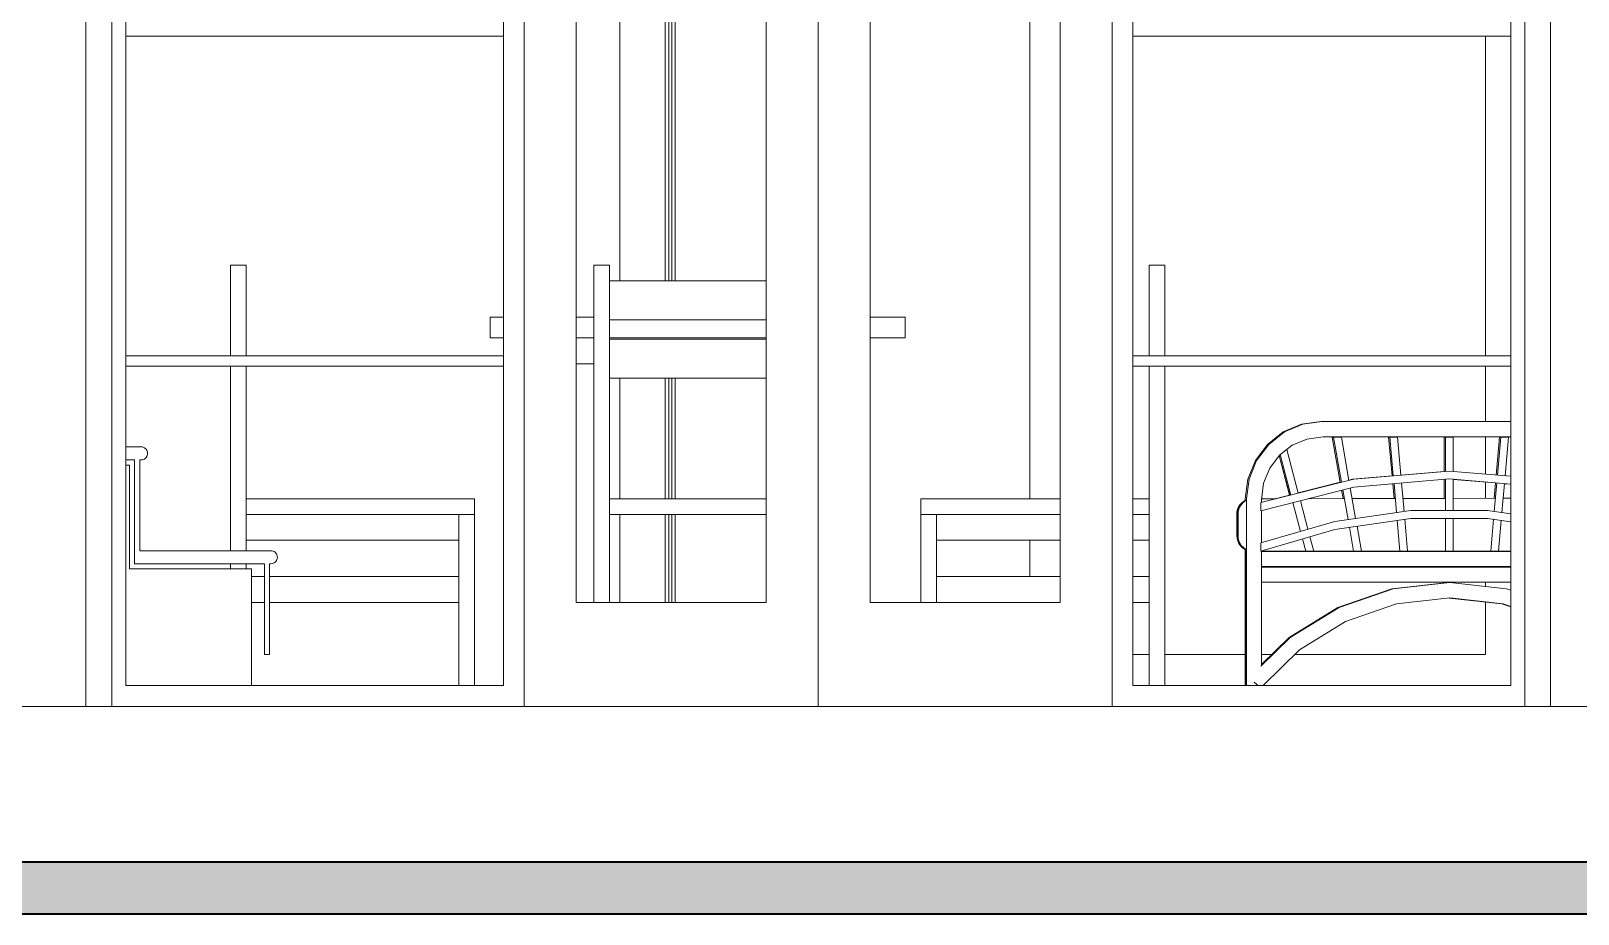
# Model space of a CAD drawing. Header units: metres. Extents: x 0.016 to 0.481, y 0.015 to 0.69.
# Drawn here: x 0.1061 to 0.1657, y 0.1518 to 0.1858 of the extents above; entities that cross this region are included whole.
import ezdxf
from ezdxf.xclip import XClip

# ---------------------------------------------------------------- set-up
doc = ezdxf.new("R2010")
doc.units = ezdxf.units.M
doc.header["$MEASUREMENT"] = 0
doc.header["$XCLIPFRAME"] = 0
doc.linetypes.add('Wipeout_Contour', pattern=[1, 0, -1])
doc.layers.add('Dibujo & Figuras', color=7, linetype='Continuous')
doc.layers.add('Nuevo_Estructura - Carga', color=7, linetype='Continuous')
for name, color, linetype, lineweight, true_color in [('Nuevo_Estructura - Carga_Pluma_Nº__169', 7, 'Continuous', 13, 0x68b353), ('Nuevo_Estructura - Carga_Pluma_Nº__29', 7, 'Continuous', 35, 0x3dad99), ('Nuevo_Estructura - Carga_Pluma_Nº__3', 7, 'Continuous', 18, 0xff6600), ('Nuevo_Estructura - Carga_Pluma_Nº__43', 7, 'Continuous', 18, 0xff6600), ('Nuevo_Estructura - Carga_Pluma_Nº__89', 7, 'Continuous', 20, 0x71cebe), ('Nuevo_Estructura - Escaleras & Barandillas_Pluma_Nº__91', 171, 'Continuous', 13, 0xaaaaff), ('Nuevo_Interior - Mobiliario_Pluma_Nº__4', 7, 'Continuous', 20, 0x029e21)]:
    doc.layers.add(name, color=color, linetype=linetype, lineweight=lineweight, true_color=true_color)
doc.layers.add('Nuevo_Estructura - Escaleras & Barandillas_Pluma_Nº__11', color=171, linetype='Continuous', lineweight=18)

# ---------------------------------------------------------------- blocks, each defined once
blk = doc.blocks.new('Dibujo_1_1', base_point=(0.142926, 0.226781))
at = {"color": 254, "linetype": 'Wipeout_Contour', "lineweight": 0, "ltscale": 2.904969}
blk.add_wipeout([(0.13643, 0.163781), (0.13843, 0.163781), (0.13843, 0.209035), (0.13643, 0.209035)], dxfattribs=at).dxf.layer = 'Nuevo_Estructura - Carga'
at = {"color": 254, "linetype": 'Wipeout_Contour', "lineweight": 0, "ltscale": 2.895947}
blk.add_wipeout([(0.05884, 0.159781), (0.05884, 0.153781), (0.19884, 0.153781), (0.19884, 0.159781)], dxfattribs=at).dxf.layer = 'Nuevo_Estructura - Carga'
at = {"color": 254, "linetype": 'Wipeout_Contour', "lineweight": 0, "ltscale": 2.878929}
blk.add_wipeout([(0.108213, 0.159781), (0.109213, 0.159781), (0.109213, 0.211575), (0.108213, 0.212575)], dxfattribs=at).dxf.layer = 'Nuevo_Estructura - Carga'
at = {"color": 254, "linetype": 'Wipeout_Contour', "lineweight": 0, "ltscale": 2.902814}
blk.add_wipeout([(0.164646, 0.212575), (0.163646, 0.211575), (0.163646, 0.159781), (0.164646, 0.159781)], dxfattribs=at).dxf.layer = 'Nuevo_Estructura - Carga'
at = {"color": 254, "linetype": 'Wipeout_Contour', "lineweight": 0, "ltscale": 3.604583}
blk.add_wipeout([(0.124306, 0.211035), (0.124306, 0.160581), (0.124306, 0.159781), (0.125106, 0.159781), (0.125106, 0.211035)], dxfattribs=at).dxf.layer = 'Nuevo_Estructura - Carga'
at = {"color": 254, "linetype": 'Wipeout_Contour', "lineweight": 0, "ltscale": 3.388068}
blk.add_wipeout([(0.148554, 0.211035), (0.147754, 0.211035), (0.147754, 0.159781), (0.148554, 0.159781), (0.148554, 0.160581)], dxfattribs=at).dxf.layer = 'Nuevo_Estructura - Carga'
at = {"color": 254, "linetype": 'Wipeout_Contour', "lineweight": 0, "ltscale": 2.894399}
blk.add_wipeout([(0.05884, 0.151781), (0.19884, 0.151781), (0.19884, 0.153781), (0.05884, 0.153781)], dxfattribs=at).dxf.layer = 'Nuevo_Estructura - Carga'
at = {"layer": 'Nuevo_Estructura - Carga_Pluma_Nº__169', "linetype": 'Continuous', "lineweight": 13, "true_color": 0x68b353}
h = blk.add_hatch(dxfattribs=at)
h.set_pattern_fill('Hormigón_Armado_0001', color=85, style=0, pattern_type=2)
h.set_pattern_definition([(0, (0.05884, 0.159781), (0, 0.00623538), [0.0006, -0.003]), (0, (0.06064, 0.1628986), (0, 0.00623538), [0.0006, -0.003]), (60, (0.05884, 0.159781), (-0.0054, 0.0031177), [0.0006, -0.003]), (60, (0.06244, 0.159781), (-0.0054, 0.0031177), [0.0006, -0.003]), (120, (0.05944, 0.159781), (0.0054, 0.0031177), [0.0006, -0.003]), (120, (0.06304, 0.159781), (0.0054, 0.0031177), [0.0006, -0.003]), (0, (0.0588402, 0.1603809), (0, 0.0012), [0, -0.0012, 0, -0.0018]), (45, (0.0594402, 0.1603809), (-0.000848528, 0.000848528), [0, -0.0009, 0, -0.0015])])
h.paths.add_polyline_path([(0.05884, 0.151781), (0.19884, 0.151781), (0.19884, 0.153781), (0.05884, 0.153781)])
at = {"layer": 'Nuevo_Estructura - Carga_Pluma_Nº__29', "color": 135, "linetype": 'Continuous', "lineweight": 35, "ltscale": 1000, "true_color": 0x3dad99}
for p, q in [((0.19884, 0.153781), (0.05884, 0.153781)), ((0.19884, 0.151781), (0.05884, 0.151781))]:
    blk.add_line(p, q, dxfattribs=at)
at = {"layer": 'Nuevo_Estructura - Carga_Pluma_Nº__3', "color": 30, "linetype": 'Continuous', "lineweight": 18, "ltscale": 1000, "true_color": 0xff6600}
blk.add_line((0.108213, 0.212575), (0.108213, 0.159781), dxfattribs=at)
at = {"color": 254, "linetype": 'Wipeout_Contour', "lineweight": 0, "ltscale": 13.342492}
blk.add_wipeout([(0.164607, 0.219274), (0.164647, 0.219287), (0.164647, 0.218988), (0.164729, 0.218958), (0.164774, 0.218882), (0.16476, 0.218795), (0.164697, 0.218681), (0.16462, 0.218619), (0.164607, 0.218621), (0.164607, 0.212575), (0.164646, 0.212575), (0.164646, 0.159781), (0.170607, 0.159781), (0.170607, 0.219781), (0.164607, 0.219781)], dxfattribs=at).dxf.layer = 'Nuevo_Estructura - Carga'
at = {"color": 254, "linetype": 'Wipeout_Contour', "lineweight": 0, "ltscale": 3.403934}
blk.add_wipeout([(0.109213, 0.211035), (0.109213, 0.159781), (0.109753, 0.159781), (0.109753, 0.160581), (0.109753, 0.211035)], dxfattribs=at).dxf.layer = 'Nuevo_Estructura - Carga'
at = {"color": 254, "linetype": 'Wipeout_Contour', "lineweight": 0, "ltscale": 3.654158}
blk.add_wipeout([(0.163106, 0.211035), (0.163106, 0.160581), (0.163106, 0.159781), (0.163646, 0.159781), (0.163646, 0.211035)], dxfattribs=at).dxf.layer = 'Nuevo_Estructura - Carga'
at = {"color": 254, "linetype": 'Wipeout_Contour', "lineweight": 0, "ltscale": 2.901001}
blk.add_wipeout([(0.125106, 0.163781), (0.127106, 0.163781), (0.127106, 0.209035), (0.125106, 0.209035)], dxfattribs=at).dxf.layer = 'Nuevo_Estructura - Carga'
at = {"color": 254, "linetype": 'Wipeout_Contour', "lineweight": 0, "ltscale": 2.908504}
blk.add_wipeout([(0.147754, 0.163781), (0.147754, 0.209035), (0.145754, 0.209035), (0.145754, 0.163781)], dxfattribs=at).dxf.layer = 'Nuevo_Estructura - Carga'
at = {"layer": 'Nuevo_Estructura - Carga_Pluma_Nº__3', "color": 30, "linetype": 'Continuous', "lineweight": 18, "ltscale": 1000, "true_color": 0xff6600}
for p, q in [((0.164646, 0.159781), (0.164646, 0.212575)), ((0.109213, 0.159781), (0.109213, 0.211575)), ((0.163646, 0.211575), (0.163646, 0.159781))]:
    blk.add_line(p, q, dxfattribs=at)
at = {"color": 254, "linetype": 'Wipeout_Contour', "lineweight": 0, "ltscale": 2.893264}
blk.add_wipeout([(0.109753, 0.173294), (0.124306, 0.173294), (0.124306, 0.185608), (0.109753, 0.185608)], dxfattribs=at).dxf.layer = 'Nuevo_Estructura - Carga'
at = {"color": 254, "linetype": 'Wipeout_Contour', "lineweight": 0, "ltscale": 2.907277}
blk.add_wipeout([(0.163106, 0.185608), (0.148554, 0.185608), (0.148554, 0.173294), (0.163106, 0.173294)], dxfattribs=at).dxf.layer = 'Nuevo_Estructura - Carga'
at = {"color": 254, "linetype": 'Wipeout_Contour', "lineweight": 0, "ltscale": 4.386062}
blk.add_wipeout([(0.147754, 0.159781), (0.147754, 0.163781), (0.145754, 0.163781), (0.13843, 0.163781), (0.13643, 0.163781), (0.13643, 0.159781)], dxfattribs=at).dxf.layer = 'Nuevo_Estructura - Carga'
at = {"color": 254, "linetype": 'Wipeout_Contour', "lineweight": 0, "ltscale": 2.883746}
blk.add_wipeout([(0.109753, 0.159781), (0.124306, 0.159781), (0.124306, 0.160581), (0.109753, 0.160581)], dxfattribs=at).dxf.layer = 'Nuevo_Estructura - Carga'
at = {"color": 254, "linetype": 'Wipeout_Contour', "lineweight": 0, "ltscale": 2.897954}
blk.add_wipeout([(0.148554, 0.160581), (0.148554, 0.159781), (0.163106, 0.159781), (0.163106, 0.160581)], dxfattribs=at).dxf.layer = 'Nuevo_Estructura - Carga'
at = {"layer": 'Nuevo_Estructura - Carga_Pluma_Nº__3', "color": 30, "linetype": 'Continuous', "lineweight": 18, "ltscale": 1000, "true_color": 0xff6600}
blk.add_line((0.147754, 0.211035), (0.147754, 0.159781), dxfattribs=at)
at = {"layer": 'Nuevo_Interior - Mobiliario_Pluma_Nº__4', "color": 104, "linetype": 'Continuous', "lineweight": 20, "ltscale": 1000, "true_color": 0x029e21}
for p, q in [((0.114385, 0.176781), (0.113785, 0.176781)), ((0.149185, 0.176781), (0.149785, 0.176781)), ((0.123785, 0.174781), (0.124306, 0.174781)), ((0.123785, 0.173981), (0.123785, 0.174781)), ((0.123785, 0.173981), (0.124306, 0.173981))]:
    blk.add_line(p, q, dxfattribs=at)
at = {"color": 254, "linetype": 'Wipeout_Contour', "lineweight": 0, "ltscale": 2.904243}
blk.add_wipeout([(0.13643, 0.163781), (0.13643, 0.209035), (0.13443, 0.209035), (0.13443, 0.163781)], dxfattribs=at).dxf.layer = 'Nuevo_Estructura - Carga'
at = {"color": 254, "linetype": 'Wipeout_Contour', "lineweight": 0, "ltscale": 2.906763}
blk.add_wipeout([(0.145754, 0.163781), (0.145754, 0.209035), (0.13843, 0.209035), (0.13843, 0.163781)], dxfattribs=at).dxf.layer = 'Nuevo_Estructura - Carga'
at = {"color": 254, "linetype": 'Wipeout_Contour', "lineweight": 0, "ltscale": 2.896337}
blk.add_wipeout([(0.109753, 0.185608), (0.124306, 0.185608), (0.124306, 0.186008), (0.109753, 0.186008)], dxfattribs=at).dxf.layer = 'Nuevo_Estructura - Carga'
at = {"color": 254, "linetype": 'Wipeout_Contour', "lineweight": 0, "ltscale": 2.910125}
blk.add_wipeout([(0.148554, 0.186008), (0.148554, 0.185608), (0.163106, 0.185608), (0.163106, 0.186008)], dxfattribs=at).dxf.layer = 'Nuevo_Estructura - Carga'
at = {"color": 254, "linetype": 'Wipeout_Contour', "lineweight": 0, "ltscale": 2.886999}
blk.add_wipeout([(0.109753, 0.160581), (0.124306, 0.160581), (0.124306, 0.172894), (0.109753, 0.172894)], dxfattribs=at).dxf.layer = 'Nuevo_Estructura - Carga'
at = {"color": 254, "linetype": 'Wipeout_Contour', "lineweight": 0, "ltscale": 2.901213}
blk.add_wipeout([(0.148554, 0.172894), (0.148554, 0.160581), (0.163106, 0.160581), (0.163106, 0.172894)], dxfattribs=at).dxf.layer = 'Nuevo_Estructura - Carga'
at = {"layer": 'Nuevo_Estructura - Carga_Pluma_Nº__3', "color": 30, "linetype": 'Continuous', "lineweight": 18, "ltscale": 1000, "true_color": 0xff6600}
for p, q in [((0.13843, 0.209035), (0.13843, 0.163781)), ((0.145754, 0.163781), (0.145754, 0.209035)), ((0.144577, 0.199781), (0.144577, 0.167781)), ((0.109753, 0.185608), (0.124306, 0.185608)), ((0.148554, 0.185608), (0.163106, 0.185608)), ((0.16213, 0.168729), (0.16213, 0.170168)), ((0.16213, 0.167801), (0.16213, 0.168423)), ((0.144577, 0.166181), (0.144577, 0.164781)), ((0.16213, 0.165153), (0.16213, 0.165161)), ((0.16213, 0.164408), (0.16213, 0.164568)), ((0.13843, 0.163781), (0.145754, 0.163781)), ((0.16213, 0.161781), (0.16213, 0.163802)), ((0.148554, 0.161781), (0.149185, 0.161781)), ((0.149785, 0.161781), (0.152873, 0.161781)), ((0.153508, 0.161781), (0.153899, 0.161781)), ((0.154795, 0.161781), (0.16213, 0.161781)), ((0.124306, 0.160581), (0.109753, 0.160581)), ((0.163106, 0.160581), (0.148554, 0.160581))]:
    blk.add_line(p, q, dxfattribs=at)
at = {"layer": 'Nuevo_Estructura - Escaleras & Barandillas_Pluma_Nº__11', "color": 171, "linetype": 'Continuous', "lineweight": 18, "ltscale": 1000}
for p, q in [((0.109753, 0.169781), (0.110344, 0.169781)), ((0.109753, 0.169281), (0.110094, 0.169281)), ((0.110094, 0.169281), (0.110094, 0.165781)), ((0.110294, 0.165781), (0.110294, 0.169281)), ((0.110294, 0.169281), (0.110344, 0.169281)), ((0.110344, 0.169781), (0.110387, 0.169777)), ((0.110387, 0.169285), (0.110344, 0.169281)), ((0.110387, 0.169777), (0.110429, 0.169766)), ((0.110429, 0.169296), (0.110387, 0.169285)), ((0.110429, 0.169766), (0.110469, 0.169747)), ((0.110469, 0.169314), (0.110429, 0.169296)), ((0.110469, 0.169747), (0.110504, 0.169722)), ((0.110504, 0.169339), (0.110469, 0.169314)), ((0.110504, 0.169722), (0.110535, 0.169692)), ((0.110535, 0.16937), (0.110504, 0.169339)), ((0.110535, 0.169692), (0.11056, 0.169656)), ((0.11056, 0.169406), (0.110535, 0.16937)), ((0.11056, 0.169656), (0.110578, 0.169616)), ((0.110578, 0.169445), (0.11056, 0.169406)), ((0.110578, 0.169616), (0.11059, 0.169574)), ((0.11059, 0.169487), (0.110578, 0.169445)), ((0.11059, 0.169574), (0.110594, 0.169531)), ((0.110594, 0.169531), (0.11059, 0.169487)), ((0.110094, 0.165281), (0.110094, 0.165781)), ((0.110294, 0.165781), (0.115344, 0.165781)), ((0.115344, 0.165781), (0.115387, 0.165777)), ((0.115387, 0.165777), (0.115429, 0.165766)), ((0.115429, 0.165766), (0.115469, 0.165747)), ((0.115469, 0.165747), (0.115504, 0.165722)), ((0.115504, 0.165722), (0.115535, 0.165692)), ((0.110094, 0.165281), (0.115094, 0.165281)), ((0.115094, 0.165281), (0.115094, 0.161781)), ((0.115294, 0.161781), (0.115294, 0.165281)), ((0.115294, 0.165281), (0.115344, 0.165281)), ((0.115387, 0.165285), (0.115344, 0.165281)), ((0.115429, 0.165296), (0.115387, 0.165285)), ((0.115469, 0.165314), (0.115429, 0.165296)), ((0.115504, 0.165339), (0.115469, 0.165314)), ((0.115535, 0.16537), (0.115504, 0.165339)), ((0.115535, 0.165692), (0.11556, 0.165656)), ((0.11556, 0.165406), (0.115535, 0.16537)), ((0.11556, 0.165656), (0.115578, 0.165616)), ((0.115578, 0.165445), (0.11556, 0.165406)), ((0.115578, 0.165616), (0.11559, 0.165574)), ((0.11559, 0.165487), (0.115578, 0.165445)), ((0.11559, 0.165574), (0.115594, 0.165531)), ((0.115594, 0.165531), (0.11559, 0.165487)), ((0.115094, 0.161781), (0.115294, 0.161781))]:
    blk.add_line(p, q, dxfattribs=at)
at = {"layer": 'Nuevo_Estructura - Escaleras & Barandillas_Pluma_Nº__91', "color": 161, "linetype": 'Continuous', "lineweight": 13, "ltscale": 1000, "true_color": 0xaaaaff}
for p, q in [((0.109753, 0.169081), (0.109894, 0.169081)), ((0.109894, 0.165081), (0.109894, 0.169081)), ((0.109894, 0.165081), (0.114594, 0.165081)), ((0.114594, 0.160581), (0.114594, 0.165081))]:
    blk.add_line(p, q, dxfattribs=at)
at = {"layer": 'Nuevo_Interior - Mobiliario_Pluma_Nº__4', "color": 104, "linetype": 'Continuous', "lineweight": 20, "ltscale": 1000, "true_color": 0x029e21}
for p, q in [((0.13843, 0.174781), (0.139785, 0.174781)), ((0.139785, 0.173981), (0.139785, 0.174781)), ((0.13843, 0.173981), (0.139785, 0.173981)), ((0.154344, 0.170355), (0.155052, 0.170654)), ((0.154345, 0.170355), (0.155053, 0.170654)), ((0.154393, 0.170355), (0.155101, 0.170654)), ((0.154394, 0.170355), (0.155102, 0.170654)), ((0.155052, 0.170654), (0.155053, 0.170654)), ((0.155053, 0.170654), (0.155794, 0.170753)), ((0.155101, 0.170654), (0.155102, 0.170654)), ((0.155102, 0.170654), (0.155843, 0.170753)), ((0.155793, 0.170753), (0.155794, 0.170753)), ((0.155794, 0.170753), (0.155842, 0.170753)), ((0.155842, 0.170753), (0.155843, 0.170753)), ((0.155843, 0.170753), (0.163106, 0.170753)), ((0.153269, 0.169258), (0.153736, 0.169879)), ((0.15327, 0.169258), (0.153737, 0.169879)), ((0.153319, 0.169258), (0.153785, 0.169879)), ((0.15332, 0.169258), (0.153786, 0.169879)), ((0.153736, 0.169879), (0.154344, 0.170355)), ((0.153737, 0.169879), (0.154345, 0.170355)), ((0.153785, 0.169879), (0.154393, 0.170355)), ((0.153786, 0.169879), (0.154394, 0.170355)), ((0.154683, 0.169844), (0.155252, 0.170084)), ((0.155252, 0.170084), (0.155881, 0.170168)), ((0.155881, 0.170168), (0.163106, 0.170168)), ((0.15654, 0.16842), (0.156235, 0.170161)), ((0.156543, 0.168408), (0.156235, 0.170161)), ((0.156235, 0.170161), (0.156284, 0.170161)), ((0.156235, 0.170161), (0.156235, 0.170161)), ((0.15659, 0.16842), (0.156284, 0.170161)), ((0.15659, 0.16842), (0.156285, 0.170161)), ((0.156285, 0.170161), (0.156584, 0.170161)), ((0.156584, 0.170161), (0.156876, 0.168492)), ((0.158535, 0.168666), (0.158405, 0.170161)), ((0.158536, 0.168662), (0.158405, 0.170161)), ((0.158405, 0.170161), (0.158454, 0.170161)), ((0.158405, 0.170161), (0.158405, 0.170161)), ((0.158584, 0.168666), (0.158454, 0.170161)), ((0.158585, 0.168666), (0.158455, 0.170161)), ((0.158455, 0.170161), (0.15875, 0.170161)), ((0.15875, 0.170161), (0.158878, 0.16869)), ((0.16054, 0.168832), (0.16054, 0.170161)), ((0.16054, 0.168828), (0.16054, 0.170161)), ((0.16054, 0.170161), (0.160589, 0.170161)), ((0.16054, 0.170161), (0.16054, 0.170161)), ((0.160589, 0.168832), (0.160589, 0.170161)), ((0.16059, 0.168832), (0.16059, 0.170161)), ((0.16059, 0.170161), (0.160884, 0.170161)), ((0.160884, 0.170161), (0.160884, 0.168832)), ((0.162546, 0.168694), (0.162674, 0.170161)), ((0.162546, 0.168694), (0.162674, 0.170161)), ((0.162595, 0.16869), (0.162723, 0.170161)), ((0.162596, 0.16869), (0.162724, 0.170161)), ((0.162674, 0.170161), (0.162723, 0.170161)), ((0.162674, 0.170161), (0.162674, 0.170161)), ((0.162724, 0.170161), (0.163019, 0.170161)), ((0.163019, 0.170161), (0.162889, 0.168666)), ((0.153821, 0.168963), (0.154195, 0.169461)), ((0.154589, 0.167926), (0.154184, 0.169447)), ((0.154593, 0.167914), (0.154184, 0.169447)), ((0.154195, 0.169461), (0.154683, 0.169844)), ((0.154639, 0.167926), (0.154224, 0.169484)), ((0.154639, 0.167926), (0.154224, 0.169484)), ((0.154476, 0.169682), (0.154925, 0.167998)), ((0.152976, 0.168536), (0.153269, 0.169258)), ((0.152977, 0.168536), (0.15327, 0.169258)), ((0.153025, 0.168536), (0.153319, 0.169258)), ((0.153026, 0.168536), (0.15332, 0.169258)), ((0.153585, 0.168383), (0.153821, 0.168963)), ((0.157063, 0.16854), (0.160737, 0.168844)), ((0.158878, 0.168694), (0.16054, 0.168832)), ((0.16054, 0.168828), (0.16054, 0.168832)), ((0.160737, 0.168844), (0.163106, 0.168648)), ((0.152878, 0.16778), (0.152976, 0.168536)), ((0.152879, 0.16778), (0.152977, 0.168536)), ((0.152928, 0.16778), (0.153025, 0.168536)), ((0.152929, 0.16778), (0.153026, 0.168536)), ((0.153485, 0.167633), (0.157063, 0.16854)), ((0.157061, 0.168235), (0.153485, 0.167317)), ((0.153502, 0.167742), (0.153585, 0.168383)), ((0.154922, 0.16801), (0.15654, 0.16842)), ((0.156542, 0.168408), (0.15654, 0.16842)), ((0.156651, 0.167788), (0.156594, 0.168115)), ((0.156651, 0.167788), (0.156594, 0.168115)), ((0.156842, 0.166981), (0.156641, 0.168127)), ((0.156843, 0.166981), (0.156642, 0.168127)), ((0.156874, 0.168505), (0.157012, 0.16854)), ((0.156874, 0.168505), (0.156874, 0.168505)), ((0.156927, 0.168201), (0.157134, 0.167022)), ((0.157012, 0.16854), (0.158535, 0.168666)), ((0.157012, 0.16854), (0.157012, 0.16854)), ((0.160737, 0.168544), (0.157061, 0.168235)), ((0.157062, 0.16854), (0.157063, 0.16854)), ((0.158535, 0.168662), (0.158535, 0.168666)), ((0.158611, 0.167793), (0.158561, 0.168361)), ((0.158611, 0.167793), (0.158562, 0.168361)), ((0.158708, 0.167247), (0.158611, 0.168366)), ((0.158708, 0.167247), (0.158611, 0.168365)), ((0.158904, 0.16839), (0.159, 0.167288)), ((0.16054, 0.167797), (0.16054, 0.168528)), ((0.16054, 0.167797), (0.16054, 0.168528)), ((0.160589, 0.167325), (0.160589, 0.168532)), ((0.16059, 0.167325), (0.16059, 0.168532)), ((0.163106, 0.168345), (0.160737, 0.168544)), ((0.160737, 0.168544), (0.160737, 0.168544)), ((0.160884, 0.168532), (0.160884, 0.167325)), ((0.162519, 0.16839), (0.160884, 0.168528)), ((0.162468, 0.167802), (0.162519, 0.16839)), ((0.162469, 0.167802), (0.16252, 0.168394)), ((0.162473, 0.167289), (0.162569, 0.16839)), ((0.162474, 0.167288), (0.16257, 0.16839)), ((0.162519, 0.16839), (0.16252, 0.168394)), ((0.162863, 0.168366), (0.162765, 0.167247)), ((0.162862, 0.168361), (0.162862, 0.168361)), ((0.163106, 0.168341), (0.162862, 0.168361)), ((0.123185, 0.167781), (0.114385, 0.167781)), ((0.114385, 0.167181), (0.114385, 0.167781)), ((0.123185, 0.167181), (0.123185, 0.167781)), ((0.145754, 0.167781), (0.140385, 0.167781)), ((0.140385, 0.167181), (0.140385, 0.167781)), ((0.149185, 0.167781), (0.148554, 0.167781)), ((0.149185, 0.167181), (0.149185, 0.167781)), ((0.152625, 0.167468), (0.152678, 0.16755)), ((0.152649, 0.167468), (0.152702, 0.16755)), ((0.152649, 0.167468), (0.152702, 0.16755)), ((0.152673, 0.167468), (0.152726, 0.16755)), ((0.152678, 0.16755), (0.152744, 0.167623)), ((0.152702, 0.16755), (0.152768, 0.167623)), ((0.152702, 0.16755), (0.152768, 0.167623)), ((0.152726, 0.16755), (0.152791, 0.167623)), ((0.152744, 0.167623), (0.15282, 0.167684)), ((0.152768, 0.167623), (0.152844, 0.167684)), ((0.152768, 0.167623), (0.152844, 0.167684)), ((0.152791, 0.167623), (0.152868, 0.167684)), ((0.15282, 0.167684), (0.152906, 0.167731)), ((0.152844, 0.167684), (0.152928, 0.167731)), ((0.152844, 0.167684), (0.152844, 0.167684)), ((0.152868, 0.167684), (0.152928, 0.167717)), ((0.152878, 0.167716), (0.152878, 0.16778)), ((0.152879, 0.167717), (0.152879, 0.16778)), ((0.152906, 0.167731), (0.152928, 0.167739)), ((0.152928, 0.161439), (0.152928, 0.16778)), ((0.152929, 0.160581), (0.152929, 0.16778)), ((0.153485, 0.167317), (0.153485, 0.167633)), ((0.153502, 0.167638), (0.153502, 0.167742)), ((0.153507, 0.167781), (0.154072, 0.167782)), ((0.154021, 0.167782), (0.154589, 0.167926)), ((0.154021, 0.167782), (0.154021, 0.167782)), ((0.154072, 0.167782), (0.154072, 0.167782)), ((0.154072, 0.167782), (0.154072, 0.167782)), ((0.154593, 0.167914), (0.154589, 0.167926)), ((0.155013, 0.166525), (0.154717, 0.167633)), ((0.155013, 0.166525), (0.154717, 0.167633)), ((0.154922, 0.16801), (0.154922, 0.16801)), ((0.155003, 0.167707), (0.155296, 0.166607)), ((0.155309, 0.167785), (0.1567, 0.167788)), ((0.157, 0.167789), (0.15866, 0.167793)), ((0.158956, 0.167794), (0.160589, 0.167797)), ((0.160884, 0.167798), (0.162518, 0.167802)), ((0.162814, 0.167802), (0.163106, 0.167803)), ((0.122585, 0.167181), (0.114385, 0.167181)), ((0.114385, 0.165781), (0.114385, 0.167181)), ((0.123185, 0.167181), (0.122585, 0.167181)), ((0.122585, 0.160581), (0.122585, 0.167181)), ((0.123185, 0.160581), (0.123185, 0.167181)), ((0.140385, 0.167181), (0.140985, 0.167181)), ((0.140385, 0.163781), (0.140385, 0.167181)), ((0.145754, 0.167181), (0.140985, 0.167181)), ((0.140985, 0.163781), (0.140985, 0.167181)), ((0.149185, 0.167181), (0.148554, 0.167181)), ((0.149185, 0.160581), (0.149185, 0.167181)), ((0.152554, 0.167182), (0.152562, 0.167281)), ((0.152554, 0.166361), (0.152554, 0.167182)), ((0.152562, 0.167281), (0.152586, 0.167377)), ((0.152578, 0.167182), (0.152586, 0.167281)), ((0.152578, 0.167182), (0.152586, 0.167281)), ((0.152578, 0.166361), (0.152578, 0.167182)), ((0.152578, 0.166361), (0.152578, 0.167182)), ((0.152586, 0.167377), (0.152625, 0.167468)), ((0.152586, 0.167281), (0.15261, 0.167377)), ((0.152586, 0.167281), (0.15261, 0.167377)), ((0.152602, 0.167182), (0.15261, 0.167281)), ((0.152602, 0.166361), (0.152602, 0.167182)), ((0.15261, 0.167377), (0.152649, 0.167468)), ((0.15261, 0.167377), (0.152649, 0.167468)), ((0.15261, 0.167281), (0.152634, 0.167377)), ((0.152634, 0.167377), (0.152673, 0.167468)), ((0.153485, 0.16608), (0.156329, 0.166907)), ((0.153502, 0.166085), (0.153502, 0.167321)), ((0.159258, 0.167024), (0.156327, 0.1666)), ((0.156329, 0.166907), (0.159258, 0.167325)), ((0.156329, 0.166907), (0.156329, 0.166908)), ((0.158838, 0.165761), (0.158734, 0.166949)), ((0.158837, 0.165761), (0.158734, 0.166949)), ((0.159026, 0.166991), (0.159133, 0.165761)), ((0.159258, 0.167325), (0.162216, 0.167325)), ((0.162217, 0.167024), (0.159258, 0.167024)), ((0.160589, 0.165761), (0.160589, 0.167024)), ((0.16059, 0.165761), (0.16059, 0.167024)), ((0.160884, 0.167024), (0.160884, 0.165761)), ((0.162216, 0.167325), (0.163106, 0.167198)), ((0.163106, 0.166896), (0.162217, 0.167024)), ((0.162217, 0.167024), (0.162217, 0.167024)), ((0.16234, 0.165761), (0.162447, 0.166991)), ((0.162341, 0.165761), (0.162448, 0.166991)), ((0.162739, 0.166949), (0.162636, 0.165761)), ((0.152563, 0.166257), (0.152554, 0.166361)), ((0.152587, 0.166257), (0.152578, 0.166361)), ((0.152587, 0.166257), (0.152578, 0.166361)), ((0.152611, 0.166257), (0.152602, 0.166361)), ((0.156327, 0.1666), (0.153485, 0.165761)), ((0.155373, 0.166318), (0.155521, 0.165761)), ((0.157057, 0.165761), (0.156894, 0.166682)), ((0.157057, 0.165761), (0.156895, 0.166682)), ((0.157186, 0.166725), (0.157355, 0.165761)), ((0.122585, 0.166181), (0.114385, 0.166181)), ((0.140985, 0.166181), (0.145754, 0.166181)), ((0.148554, 0.166181), (0.149185, 0.166181)), ((0.15259, 0.166156), (0.152563, 0.166257)), ((0.152614, 0.166156), (0.152587, 0.166257)), ((0.152614, 0.166156), (0.152587, 0.166257)), ((0.152633, 0.166061), (0.15259, 0.166156)), ((0.152638, 0.166156), (0.152611, 0.166257)), ((0.152657, 0.166061), (0.152614, 0.166156)), ((0.152657, 0.166061), (0.152614, 0.166156)), ((0.152692, 0.165975), (0.152633, 0.166061)), ((0.152681, 0.166061), (0.152638, 0.166156)), ((0.152716, 0.165975), (0.152657, 0.166061)), ((0.152716, 0.165975), (0.152657, 0.166061)), ((0.15274, 0.165975), (0.152681, 0.166061)), ((0.152765, 0.165901), (0.152692, 0.165975)), ((0.152788, 0.165901), (0.152716, 0.165975)), ((0.152788, 0.165901), (0.152716, 0.165975)), ((0.152812, 0.165901), (0.15274, 0.165975)), ((0.152848, 0.165841), (0.152765, 0.165901)), ((0.152788, 0.165901), (0.152788, 0.165901)), ((0.152872, 0.165841), (0.152788, 0.165901)), ((0.152896, 0.165841), (0.152812, 0.165901)), ((0.152928, 0.165803), (0.152848, 0.165841)), ((0.152872, 0.165841), (0.152872, 0.165841)), ((0.152928, 0.165815), (0.152872, 0.165841)), ((0.152878, 0.163644), (0.152878, 0.165827)), ((0.152879, 0.163804), (0.152879, 0.165827)), ((0.152928, 0.165826), (0.152896, 0.165841)), ((0.152904, 0.165761), (0.152903, 0.165761)), ((0.152903, 0.163644), (0.152903, 0.165761)), ((0.152928, 0.165761), (0.152904, 0.165761)), ((0.152904, 0.163804), (0.152904, 0.165761)), ((0.153485, 0.165761), (0.153485, 0.16608)), ((0.153502, 0.161344), (0.153502, 0.165766)), ((0.153508, 0.165761), (0.153502, 0.165761)), ((0.153509, 0.165761), (0.153508, 0.165761)), ((0.155216, 0.165761), (0.153509, 0.165761)), ((0.153509, 0.165591), (0.153509, 0.165761)), ((0.15351, 0.165753), (0.153509, 0.165591)), ((0.15351, 0.165695), (0.15351, 0.165753)), ((0.15351, 0.165753), (0.163106, 0.165753)), ((0.15351, 0.165461), (0.15351, 0.165695)), ((0.155217, 0.165761), (0.15509, 0.166235)), ((0.155216, 0.165761), (0.15509, 0.166235)), ((0.155521, 0.165761), (0.155217, 0.165761)), ((0.157056, 0.165761), (0.155521, 0.165761)), ((0.157355, 0.165761), (0.157057, 0.165761)), ((0.158837, 0.165761), (0.157355, 0.165761)), ((0.159133, 0.165761), (0.158838, 0.165761)), ((0.16059, 0.165761), (0.159133, 0.165761)), ((0.160884, 0.165761), (0.16059, 0.165761)), ((0.162341, 0.165761), (0.160884, 0.165761)), ((0.162636, 0.165761), (0.162341, 0.165761)), ((0.163106, 0.165761), (0.162636, 0.165761)), ((0.113785, 0.165081), (0.113785, 0.165281)), ((0.114385, 0.165081), (0.114385, 0.165281)), ((0.15288, 0.165528), (0.152903, 0.165557)), ((0.152903, 0.165424), (0.15288, 0.165528)), ((0.152903, 0.165526), (0.152903, 0.165528)), ((0.152903, 0.165528), (0.152903, 0.165528)), ((0.152905, 0.165528), (0.152928, 0.165557)), ((0.152928, 0.165424), (0.152905, 0.165528)), ((0.152928, 0.165526), (0.152928, 0.165528)), ((0.152928, 0.165528), (0.152928, 0.165528)), ((0.153509, 0.165161), (0.153502, 0.165161)), ((0.153502, 0.165153), (0.15351, 0.165153)), ((0.153509, 0.165591), (0.153509, 0.165331)), ((0.153509, 0.165331), (0.15351, 0.165168)), ((0.153509, 0.165161), (0.153509, 0.165331)), ((0.163106, 0.165161), (0.153509, 0.165161)), ((0.15351, 0.165153), (0.153509, 0.164991)), ((0.15351, 0.165226), (0.15351, 0.165461)), ((0.15351, 0.165168), (0.15351, 0.165226)), ((0.15351, 0.165168), (0.163106, 0.165168)), ((0.15351, 0.165095), (0.15351, 0.165153)), ((0.15351, 0.165153), (0.163106, 0.165153)), ((0.115094, 0.164781), (0.114594, 0.164781)), ((0.122585, 0.164781), (0.115294, 0.164781)), ((0.140985, 0.164781), (0.145754, 0.164781)), ((0.148554, 0.164781), (0.149185, 0.164781)), ((0.15288, 0.164928), (0.152903, 0.164957)), ((0.152903, 0.164824), (0.15288, 0.164928)), ((0.152903, 0.164926), (0.152903, 0.164928)), ((0.152903, 0.164928), (0.152903, 0.164928)), ((0.152905, 0.164928), (0.152928, 0.164957)), ((0.152928, 0.164824), (0.152905, 0.164928)), ((0.152928, 0.164926), (0.152928, 0.164928)), ((0.152928, 0.164928), (0.152928, 0.164928)), ((0.153502, 0.164568), (0.15351, 0.164568)), ((0.153509, 0.164991), (0.153509, 0.164731)), ((0.153509, 0.164731), (0.15351, 0.164568)), ((0.15351, 0.164861), (0.15351, 0.165095)), ((0.15351, 0.164626), (0.15351, 0.164861)), ((0.15351, 0.164568), (0.15351, 0.164626)), ((0.15351, 0.164568), (0.163106, 0.164568)), ((0.158527, 0.164317), (0.160712, 0.164561)), ((0.158578, 0.164317), (0.160763, 0.164561)), ((0.160712, 0.164561), (0.160737, 0.164558)), ((0.160763, 0.164561), (0.162948, 0.164317)), ((0.152878, 0.163692), (0.152882, 0.164179)), ((0.152882, 0.164179), (0.152889, 0.164246)), ((0.152882, 0.164179), (0.152889, 0.163692)), ((0.152889, 0.164246), (0.152903, 0.164285)), ((0.152903, 0.163692), (0.152907, 0.164179)), ((0.152907, 0.164179), (0.152914, 0.164246)), ((0.152907, 0.164179), (0.152914, 0.163692)), ((0.152914, 0.164246), (0.152928, 0.164285)), ((0.156446, 0.163596), (0.158527, 0.164317)), ((0.156496, 0.163596), (0.158578, 0.164317)), ((0.158705, 0.163731), (0.160763, 0.163961)), ((0.160737, 0.163958), (0.16277, 0.163731)), ((0.160763, 0.163961), (0.16282, 0.163731)), ((0.162948, 0.164317), (0.163106, 0.164262)), ((0.115094, 0.163781), (0.114594, 0.163781)), ((0.122585, 0.163781), (0.115294, 0.163781)), ((0.148554, 0.163781), (0.149185, 0.163781)), ((0.152875, 0.162741), (0.152878, 0.163692)), ((0.152889, 0.163692), (0.152893, 0.162741)), ((0.1529, 0.162741), (0.152903, 0.163692)), ((0.152914, 0.163692), (0.152918, 0.162741)), ((0.153502, 0.163699), (0.153502, 0.163692)), ((0.153502, 0.163692), (0.153506, 0.162741)), ((0.154566, 0.162432), (0.156446, 0.163596)), ((0.154617, 0.162432), (0.156496, 0.163596)), ((0.156745, 0.163052), (0.158705, 0.163731)), ((0.16277, 0.163731), (0.163106, 0.163614)), ((0.16282, 0.163731), (0.163106, 0.163632)), ((0.152872, 0.161373), (0.152875, 0.162741)), ((0.152893, 0.162741), (0.152896, 0.161373)), ((0.152896, 0.161373), (0.1529, 0.162741)), ((0.152918, 0.162741), (0.152921, 0.161373)), ((0.153506, 0.162741), (0.153509, 0.161373)), ((0.154975, 0.161956), (0.156745, 0.163052)), ((0.153487, 0.161329), (0.154617, 0.162432)), ((0.153509, 0.161399), (0.154566, 0.162432)), ((0.153567, 0.160581), (0.154975, 0.161956)), ((0.15288, 0.161326), (0.152872, 0.161373)), ((0.152878, 0.160581), (0.152878, 0.161334)), ((0.152879, 0.160581), (0.152879, 0.161328)), ((0.152901, 0.161281), (0.15288, 0.161326)), ((0.152896, 0.161373), (0.152897, 0.161382)), ((0.152903, 0.161326), (0.152896, 0.161373)), ((0.152904, 0.161326), (0.152897, 0.161373)), ((0.152903, 0.161279), (0.152901, 0.161281)), ((0.152903, 0.160581), (0.152903, 0.161334)), ((0.152904, 0.160581), (0.152904, 0.161328)), ((0.152926, 0.161281), (0.152904, 0.161326)), ((0.152921, 0.161373), (0.152928, 0.161421)), ((0.152928, 0.161326), (0.152921, 0.161373)), ((0.152928, 0.161279), (0.152926, 0.161281)), ((0.152928, 0.161421), (0.152929, 0.161423)), ((0.152928, 0.160581), (0.152928, 0.161421)), ((0.153502, 0.161415), (0.153509, 0.161373)), ((0.153509, 0.161373), (0.153504, 0.161346)), ((0.153255, 0.160689), (0.153225, 0.160714)), ((0.153305, 0.160646), (0.153255, 0.160689)), ((0.153353, 0.160605), (0.153305, 0.160646)), ((0.153381, 0.160581), (0.153353, 0.160605))]:
    blk.add_line(p, q, dxfattribs=at)
for p in [(0.156284, 0.170161), (0.158454, 0.170161), (0.160589, 0.170161), (0.162723, 0.170161)]:
    blk.add_point(p, dxfattribs=at)
at = {"color": 254, "linetype": 'Wipeout_Contour', "lineweight": 0, "ltscale": 2.889835}
blk.add_wipeout([(0.109753, 0.172894), (0.124306, 0.172894), (0.124306, 0.173294), (0.109753, 0.173294)], dxfattribs=at).dxf.layer = 'Nuevo_Estructura - Carga'
at = {"color": 254, "linetype": 'Wipeout_Contour', "lineweight": 0, "ltscale": 2.903836}
blk.add_wipeout([(0.148554, 0.173294), (0.148554, 0.172894), (0.163106, 0.172894), (0.163106, 0.173294)], dxfattribs=at).dxf.layer = 'Nuevo_Estructura - Carga'
at = {"color": 254, "linetype": 'Wipeout_Contour', "lineweight": 0, "ltscale": 4.378483}
blk.add_wipeout([(0.13643, 0.159781), (0.13643, 0.163781), (0.13443, 0.163781), (0.127106, 0.163781), (0.125106, 0.163781), (0.125106, 0.159781)], dxfattribs=at).dxf.layer = 'Nuevo_Estructura - Carga'
at = {"layer": 'Nuevo_Estructura - Carga_Pluma_Nº__3', "color": 30, "linetype": 'Continuous', "lineweight": 18, "ltscale": 1000, "true_color": 0xff6600}
for p, q in [((0.109753, 0.160581), (0.109753, 0.211035)), ((0.124306, 0.211035), (0.124306, 0.160581)), ((0.125106, 0.159781), (0.125106, 0.211035)), ((0.148554, 0.160581), (0.148554, 0.211035)), ((0.163106, 0.211035), (0.163106, 0.160581)), ((0.13643, 0.209035), (0.13643, 0.163781)), ((0.16213, 0.173294), (0.16213, 0.185608)), ((0.124306, 0.173294), (0.109753, 0.173294)), ((0.109753, 0.172894), (0.124306, 0.172894)), ((0.163106, 0.173294), (0.148554, 0.173294)), ((0.148554, 0.172894), (0.163106, 0.172894)), ((0.16213, 0.170753), (0.16213, 0.172894)), ((0.13643, 0.163781), (0.13643, 0.159781))]:
    blk.add_line(p, q, dxfattribs=at)
at = {"layer": 'Nuevo_Estructura - Carga_Pluma_Nº__89', "color": 123, "linetype": 'Continuous', "lineweight": 20, "ltscale": 1000, "true_color": 0x71cebe}
blk.add_line((0.06084, 0.159781), (0.196831, 0.159781), dxfattribs=at)
at = {"layer": 'Nuevo_Interior - Mobiliario_Pluma_Nº__4', "color": 104, "linetype": 'Continuous', "lineweight": 20, "ltscale": 1000, "true_color": 0x029e21}
for p, q in [((0.113785, 0.173294), (0.113785, 0.176781)), ((0.114385, 0.173294), (0.114385, 0.176781)), ((0.149185, 0.173294), (0.149185, 0.176781)), ((0.149785, 0.173294), (0.149785, 0.176781)), ((0.113785, 0.165781), (0.113785, 0.172894)), ((0.114385, 0.167781), (0.114385, 0.172894)), ((0.149185, 0.167781), (0.149185, 0.172894)), ((0.149785, 0.160581), (0.149785, 0.172894))]:
    blk.add_line(p, q, dxfattribs=at)
at = {"color": 254, "linetype": 'Wipeout_Contour', "lineweight": 0, "ltscale": 2.902636}
blk.add_wipeout([(0.13443, 0.163781), (0.13443, 0.209035), (0.127106, 0.209035), (0.127106, 0.163781)], dxfattribs=at).dxf.layer = 'Nuevo_Estructura - Carga'
at = {"layer": 'Nuevo_Estructura - Carga_Pluma_Nº__3', "color": 30, "linetype": 'Continuous', "lineweight": 18, "ltscale": 1000, "true_color": 0xff6600}
for p, q in [((0.127106, 0.209035), (0.127106, 0.163781)), ((0.13443, 0.163781), (0.13443, 0.209035)), ((0.12878, 0.199781), (0.12878, 0.176181)), ((0.130535, 0.176181), (0.130535, 0.199781)), ((0.130919, 0.176181), (0.130919, 0.199781)), ((0.12878, 0.172431), (0.12878, 0.167781)), ((0.130535, 0.167781), (0.130535, 0.172431)), ((0.130919, 0.167781), (0.130919, 0.172431)), ((0.12878, 0.167181), (0.12878, 0.163781)), ((0.130535, 0.163781), (0.130535, 0.167181)), ((0.130919, 0.163781), (0.130919, 0.167181)), ((0.127106, 0.163781), (0.13443, 0.163781))]:
    blk.add_line(p, q, dxfattribs=at)
at = {"layer": 'Nuevo_Estructura - Carga_Pluma_Nº__43', "color": 30, "linetype": 'Continuous', "lineweight": 18, "ltscale": 1000, "true_color": 0xff6600}
for p, q in [((0.130669, 0.199781), (0.130669, 0.176181)), ((0.130784, 0.199781), (0.130784, 0.176181)), ((0.130669, 0.172431), (0.130669, 0.167781)), ((0.130784, 0.172431), (0.130784, 0.167781)), ((0.130669, 0.167181), (0.130669, 0.163781)), ((0.130784, 0.167181), (0.130784, 0.163781))]:
    blk.add_line(p, q, dxfattribs=at)
at = {"layer": 'Nuevo_Interior - Mobiliario_Pluma_Nº__4', "color": 104, "linetype": 'Continuous', "lineweight": 20, "ltscale": 1000, "true_color": 0x029e21}
for p, q in [((0.127785, 0.176781), (0.128385, 0.176781)), ((0.127785, 0.163781), (0.127785, 0.176781)), ((0.128385, 0.176181), (0.128385, 0.176781)), ((0.128385, 0.176181), (0.13443, 0.176181)), ((0.128385, 0.174681), (0.128385, 0.176181)), ((0.127106, 0.174781), (0.127785, 0.174781)), ((0.128385, 0.174681), (0.13443, 0.174681)), ((0.128385, 0.173931), (0.128385, 0.174681)), ((0.127106, 0.173981), (0.127785, 0.173981)), ((0.128385, 0.173981), (0.13443, 0.173981)), ((0.128385, 0.173931), (0.13443, 0.173931)), ((0.128385, 0.172431), (0.128385, 0.173931)), ((0.127106, 0.172981), (0.127785, 0.172981)), ((0.128385, 0.172431), (0.13443, 0.172431)), ((0.128385, 0.167781), (0.128385, 0.172431)), ((0.128385, 0.167781), (0.13443, 0.167781)), ((0.128385, 0.167181), (0.128385, 0.167781)), ((0.128385, 0.167181), (0.13443, 0.167181)), ((0.128385, 0.163781), (0.128385, 0.167181))]:
    blk.add_line(p, q, dxfattribs=at)

msp = doc.modelspace()

# ---------------------------------------------------------------- block references
at = {"layer": 'Dibujo & Figuras', "color": 151, "linetype": 'Continuous', "lineweight": 20, "ltscale": 1000, "true_color": 0x80c2ff}
ref = msp.add_blockref('Dibujo_1_1', (0.142926, 0.226781), dxfattribs=at)
XClip(ref).set_block_clipping_path([(0.0588401842, 0.1517808679), (0.2270111544, 0.3017808684)])

doc.saveas('drawing.dxf')
